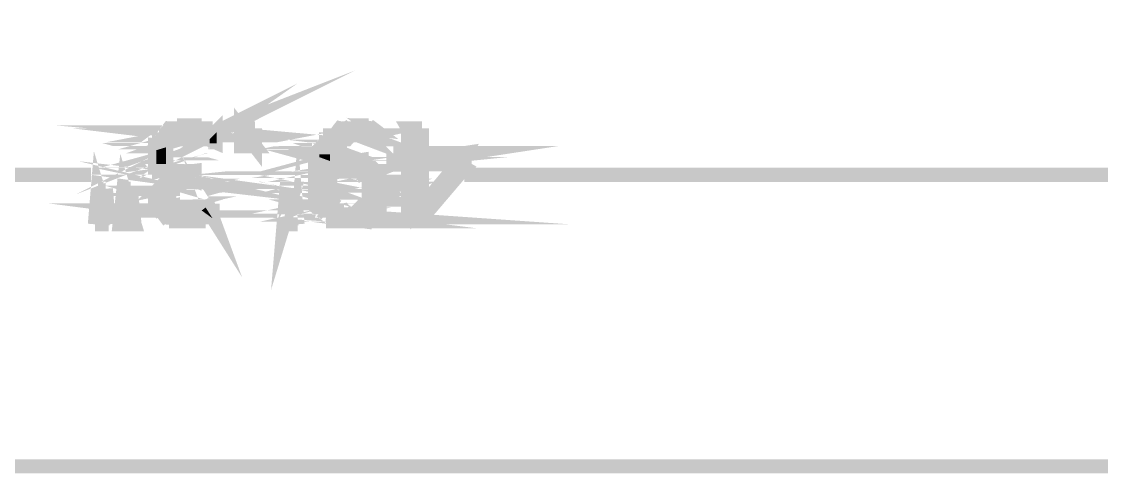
# Model space of a CAD drawing. Header units: inches. Extents: x -524 to 1067, y -71 to 1110.
# Drawn here: x 645.9 to 716.3, y -71.3 to -41.8 of the extents above; entities that cross this region are included whole.
import ezdxf

# ---------------------------------------------------------------- set-up
doc = ezdxf.new("R2010")
doc.units = ezdxf.units.IN
doc.header["$MEASUREMENT"] = 0
doc.layers.add('H', color=7, linetype='Continuous')
doc.layers.add('P', color=7, linetype='Continuous')

msp = doc.modelspace()

# ---------------------------------------------------------------- hatches: boundary and pattern name
at = {"layer": 'H', "linetype": 'Continuous'}
for points in [[(655.123, -49.31), (655.317, -49.051), (656.992, -49.31), (655.123, -49.31)], [(655.317, -49.051), (655.576, -48.861), (658.343, -48.861), (658.343, -49.051), (655.317, -49.051)], [(656.992, -49.31), (655.317, -49.051), (658.602, -49.051), (657.182, -49.31), (656.992, -49.31)], [(656.025, -48.861), (656.025, -48.602), (657.634, -48.602), (657.634, -48.861), (656.025, -48.861)], [(657.182, -49.31), (658.602, -49.051), (657.634, -49.503), (657.441, -49.503), (657.441, -49.31), (657.182, -49.31)], [(657.634, -49.503), (658.602, -49.051), (658.149, -49.503), (657.634, -49.503)], [(658.602, -49.759), (658.149, -49.503), (658.602, -49.051), (658.602, -49.759)], [(660.211, -50.018), (660.211, -48.861), (661.109, -48.861), (661.109, -50.018), (660.211, -50.018)], [(668.58, -49.503), (668.58, -49.503), (668.387, -49.376), (668.193, -49.31), (667.872, -49.244), (666.452, -49.051), (666.712, -48.861), (666.905, -48.861), (667.354, -49.051), (667.679, -49.116), (668.062, -49.244), (668.193, -49.31), (668.387, -49.376), (668.77, -49.503), (668.58, -49.503), (668.58, -49.503), (668, -49.31), (667.872, -49.244), (666.452, -49.051), (667.741, -49.182), (667.934, -49.31), (668.58, -49.503), (667.872, -49.244), (666.263, -49.051), (666.452, -49.051), (667.872, -49.244), (667.872, -49.244), (668.58, -49.503)], [(666.263, -49.31), (666.263, -49.051), (668.062, -49.31), (666.263, -49.31)], [(668.193, -49.31), (668.062, -49.244), (667.679, -49.116), (667.354, -49.051), (666.905, -48.861), (667.679, -49.116), (668.062, -49.244), (668.193, -49.31)], [(668.77, -49.503), (668.387, -49.376), (668.255, -49.31), (668.062, -49.244), (667.679, -49.116), (666.905, -48.861), (667.164, -48.861), (668.062, -49.244), (668.321, -49.31), (668.387, -49.376), (668.77, -49.503)], [(667.164, -48.861), (667.354, -48.602), (668.58, -48.602), (668.77, -48.861), (667.164, -48.861)], [(668.77, -49.503), (667.164, -48.861), (668.77, -48.861), (668.77, -49.503)], [(671.088, -50.471), (671.088, -48.861), (672.055, -48.861), (672.055, -50.471), (671.088, -50.471)], [(654.674, -49.759), (654.674, -49.503), (655.766, -49.503), (655.766, -49.759), (654.674, -49.759)], [(654.674, -50.211), (654.674, -49.759), (655.576, -49.759), (655.576, -50.018), (655.317, -50.018), (654.674, -50.211)], [(654.864, -49.503), (654.864, -49.31), (656.284, -49.31), (656.284, -49.503), (654.864, -49.503)], [(658.149, -49.759), (658.149, -49.503), (658.602, -49.759), (658.149, -49.759)], [(665.295, -50.471), (665.295, -50.211), (665.555, -50.018), (666.452, -49.759), (666.452, -50.018), (666.263, -50.211), (665.295, -50.471)], [(665.744, -49.759), (665.744, -49.503), (666.712, -49.503), (666.712, -49.759), (666.452, -49.759), (665.555, -50.018), (665.744, -49.759)], [(666.004, -49.503), (667.354, -49.31), (667.164, -49.503), (666.004, -49.503)], [(666.004, -49.503), (666.004, -49.31), (667.354, -49.31), (666.004, -49.503)], [(655.317, -50.66), (654.674, -50.471), (654.674, -50.211), (655.317, -50.018), (655.317, -50.66)], [(654.674, -51.113), (654.674, -50.471), (655.317, -50.66), (655.317, -50.919), (654.674, -51.113)], [(665.295, -50.471), (666.263, -50.211), (666.263, -50.471), (665.295, -50.471)], [(666.004, -50.919), (665.295, -50.66), (665.295, -50.471), (666.004, -50.471), (666.004, -50.919)], [(670.19, -51.113), (674.825, -50.471), (674.825, -51.368), (674.373, -51.113), (670.19, -51.113)], [(670.19, -51.113), (672.055, -50.471), (674.825, -50.471), (670.19, -51.113)], [(670.19, -51.113), (670.19, -50.471), (672.055, -50.471), (670.19, -51.113)], [(654.674, -51.113), (655.317, -50.919), (655.317, -51.113), (654.674, -51.113)], [(654.674, -51.368), (654.674, -51.113), (655.576, -51.368), (654.674, -51.368)], [(655.576, -51.368), (654.674, -51.113), (655.576, -51.113), (655.576, -51.368)], [(665.036, -51.368), (665.036, -50.919), (665.295, -50.919), (665.295, -50.66), (666.004, -50.919), (666.004, -51.113), (665.036, -51.368)], [(665.036, -51.368), (666.004, -51.113), (666.004, -51.368), (665.036, -51.368)], [(666.004, -51.368), (666.263, -51.113), (666.452, -51.113), (666.712, -51.113), (668.58, -51.113), (668.58, -51.368), (666.004, -51.368)], [(666.712, -51.113), (666.712, -50.919), (668.062, -50.919), (666.712, -51.113)], [(666.712, -51.113), (668.062, -50.919), (668.062, -51.113), (666.712, -51.113)], [(672.055, -53.945), (674.373, -51.113), (674.825, -51.368), (671.799, -54.847), (671.088, -54.847), (672.055, -53.945)], [(672.055, -53.945), (671.088, -54.847), (671.088, -51.113), (672.055, -51.113), (672.055, -53.945)], [(654.864, -51.628), (655.766, -51.368), (655.766, -51.628), (654.864, -51.628)], [(654.864, -51.628), (654.864, -51.368), (655.766, -51.368), (654.864, -51.628)], [(655.123, -51.821), (654.864, -51.628), (656.474, -51.628), (655.123, -51.821)], [(657.182, -52.27), (655.317, -51.821), (655.123, -51.821), (657.182, -51.628), (657.182, -52.27)], [(655.123, -51.821), (656.733, -51.628), (657.182, -51.628), (655.123, -51.821)], [(655.123, -51.821), (656.474, -51.628), (656.733, -51.628), (655.123, -51.821)], [(657.182, -52.27), (655.766, -52.076), (655.576, -52.076), (655.317, -51.821), (657.182, -52.27)], [(665.036, -51.628), (665.036, -51.368), (668.77, -51.368), (669.029, -51.628), (665.036, -51.628)], [(665.036, -52.076), (665.036, -51.821), (666.452, -51.628), (666.452, -51.821), (666.263, -51.821), (665.036, -52.076)], [(665.036, -51.821), (666.452, -51.628), (666.905, -51.628), (665.036, -51.821)], [(665.036, -51.821), (665.036, -51.628), (666.905, -51.628), (665.036, -51.821)], [(665.036, -52.076), (666.004, -51.821), (666.004, -52.076), (665.036, -52.076)], [(665.036, -52.076), (666.004, -51.821), (666.263, -51.821), (665.036, -52.076)], [(667.872, -51.821), (667.872, -51.628), (669.029, -51.821), (667.872, -51.821)], [(669.029, -51.821), (667.872, -51.628), (669.029, -51.628), (669.029, -51.821)], [(668.321, -52.076), (668.062, -51.821), (669.223, -51.821), (668.321, -52.076)], [(669.223, -52.27), (668.321, -52.076), (669.223, -51.821), (669.223, -52.27)], [(654.674, -52.978), (654.864, -52.788), (655.766, -52.529), (655.766, -52.788), (655.576, -52.788), (654.674, -52.978)], [(654.864, -52.788), (655.123, -52.529), (655.766, -52.529), (654.864, -52.788)], [(655.123, -52.529), (656.474, -52.336), (656.733, -52.27), (656.474, -52.336), (656.284, -52.529), (655.123, -52.529)], [(655.123, -52.529), (655.317, -52.27), (656.733, -52.27), (655.123, -52.529)], [(655.576, -52.27), (655.766, -52.076), (657.182, -52.27), (655.576, -52.27)], [(665.036, -52.529), (665.036, -52.076), (666.004, -52.27), (665.036, -52.529)], [(666.004, -52.27), (665.036, -52.076), (666.004, -52.076), (666.004, -52.27)], [(665.295, -53.496), (665.036, -53.237), (665.036, -52.529), (666.004, -52.27), (666.004, -53.237), (665.295, -53.496)], [(668.321, -52.27), (668.321, -52.076), (669.223, -52.27), (668.321, -52.27)], [(668.58, -52.978), (668.58, -52.27), (669.223, -52.27), (669.223, -52.529), (669.482, -52.788), (668.58, -52.978)], [(650.682, -55.106), (650.941, -52.788), (651.39, -52.788), (651.649, -55.106), (650.682, -55.106)], [(652.357, -55.106), (652.547, -52.788), (652.999, -52.788), (653.258, -55.106), (652.357, -55.106)], [(655.576, -53.237), (654.674, -52.978), (655.576, -52.788), (655.576, -53.237)], [(654.674, -53.237), (654.674, -52.978), (655.576, -53.237), (654.674, -53.237)], [(654.674, -53.496), (654.674, -53.237), (655.576, -53.237), (655.576, -53.496), (654.674, -53.496)], [(662.978, -55.106), (663.237, -52.788), (663.686, -52.788), (663.945, -55.106), (662.978, -55.106)], [(666.263, -53.686), (665.295, -53.496), (666.004, -53.237), (666.004, -53.496), (666.263, -53.686)], [(669.223, -53.945), (668.321, -53.686), (668.321, -53.496), (668.58, -53.496), (668.58, -52.978), (669.482, -52.788), (669.482, -52.978), (669.223, -53.237), (669.223, -53.945)], [(654.674, -53.945), (654.674, -53.496), (655.576, -53.496), (655.576, -53.686), (654.674, -53.945)], [(654.864, -54.139), (654.674, -53.945), (655.576, -53.686), (655.576, -53.945), (655.766, -53.945), (654.864, -54.139)], [(654.864, -54.139), (655.766, -53.945), (655.766, -54.139), (654.864, -54.139)], [(658.343, -54.653), (655.123, -54.394), (654.864, -54.139), (656.733, -54.139), (658.343, -54.653)], [(658.343, -54.653), (656.733, -54.139), (656.992, -54.139), (658.343, -54.653)], [(658.343, -54.653), (656.992, -54.139), (657.441, -54.139), (658.343, -54.653)], [(658.343, -54.653), (657.441, -54.139), (657.634, -54.139), (658.343, -54.653)], [(658.343, -54.653), (657.634, -54.139), (657.894, -53.945), (658.343, -54.653)], [(658.343, -54.653), (657.894, -53.945), (658.149, -53.945), (658.343, -53.686), (658.343, -54.653)], [(665.295, -53.945), (665.295, -53.496), (666.263, -53.686), (666.452, -53.945), (665.295, -53.945)], [(665.555, -54.139), (665.555, -53.945), (666.452, -53.945), (666.452, -54.139), (665.555, -54.139)], [(665.744, -54.394), (665.555, -54.139), (666.905, -54.139), (665.744, -54.394)], [(665.744, -54.394), (666.905, -54.139), (667.164, -54.394), (665.744, -54.394)], [(667.354, -54.394), (667.613, -54.139), (669.029, -54.139), (668.77, -54.394), (667.354, -54.394)], [(668.062, -53.945), (668.321, -53.686), (669.223, -53.945), (668.062, -53.945)], [(668.062, -54.139), (668.062, -53.945), (669.029, -53.945), (669.029, -54.139), (668.062, -54.139)], [(655.123, -54.653), (655.123, -54.394), (658.343, -54.653), (655.123, -54.653)], [(655.576, -54.847), (655.317, -54.653), (658.149, -54.653), (657.894, -54.847), (655.576, -54.847)], [(666.263, -54.847), (666.263, -54.653), (666.004, -54.653), (665.744, -54.394), (668.58, -54.394), (668.58, -54.653), (668.321, -54.653), (668.321, -54.847), (666.263, -54.847)]]:
    msp.add_hatch(color=256, dxfattribs=at).paths.add_polyline_path(points)

# ---------------------------------------------------------------- linework, layer by layer
at = {"layer": 'P', "const_width": 0.927}
for points in [[(322.025, -70.811), (1045.839, -70.811), (1045.839, -42.291)], [(657.634, -49.503), (658.536, -49.051), (657.634, -49.503), (658.536, -49.051), (657.894, -49.503), (657.634, -49.503)], [(655.51, -48.795), (658.343, -49.051), (655.317, -49.051), (655.51, -48.795)], [(658.083, -48.795), (655.51, -48.795), (658.083, -48.795)], [(658.343, -48.795), (655.51, -48.795)], [(655.51, -48.795), (658.343, -49.051)], [(657.894, -48.795), (655.51, -48.795), (657.894, -48.795)], [(658.083, -48.795), (655.51, -48.795), (655.51, -48.795), (658.083, -48.795)], [(655.766, -48.795), (657.894, -48.795), (655.766, -48.795), (657.894, -48.795), (655.51, -48.795), (655.766, -48.795)], [(657.634, -48.795), (655.766, -48.795)], [(655.766, -48.795), (657.634, -48.795)], [(657.634, -48.795), (655.766, -48.795), (657.894, -48.795), (657.634, -48.795)], [(656.025, -48.795), (657.634, -48.795), (655.766, -48.795)], [(655.766, -48.795), (656.025, -48.795)], [(657.182, -48.602), (656.025, -48.602), (657.182, -48.602)], [(657.375, -48.602), (656.025, -48.602)], [(656.025, -48.602), (657.634, -48.602), (657.375, -48.602)], [(656.025, -48.602), (657.634, -48.602)], [(657.634, -48.602), (656.025, -48.795)], [(656.025, -48.795), (656.025, -48.602)], [(657.634, -48.602), (656.025, -48.795)], [(656.025, -48.795), (657.634, -48.795), (657.634, -48.602)], [(656.218, -48.602), (657.182, -48.602), (656.025, -48.602)], [(656.025, -48.602), (656.218, -48.602)], [(656.926, -48.602), (656.218, -48.602)], [(656.218, -48.602), (656.474, -48.602)], [(656.926, -48.602), (656.218, -48.602), (657.182, -48.602), (656.926, -48.602)], [(656.926, -48.602), (656.667, -48.602), (656.474, -48.602)], [(656.474, -48.602), (656.667, -48.602)], [(656.926, -48.602), (656.474, -48.602), (656.926, -48.602), (656.926, -48.602), (656.474, -48.602)], [(656.667, -48.602), (656.926, -48.602)], [(658.343, -49.051), (658.343, -48.795)], [(660.211, -48.795), (661.109, -48.795)], [(661.109, -48.795), (660.211, -48.795), (660.211, -48.795), (661.109, -48.795)], [(660.211, -48.795), (661.109, -49.952), (661.109, -48.795)], [(660.211, -48.795), (661.109, -49.952), (660.211, -49.952), (660.211, -48.795)], [(668.255, -49.244), (666.646, -48.795), (666.452, -49.051)], [(666.646, -48.795), (668.515, -49.503), (668.255, -49.244)], [(668.255, -49.244), (666.646, -48.795), (668.255, -49.244), (668.255, -49.244), (666.646, -48.795), (668.255, -49.244)], [(666.646, -48.795), (666.646, -48.795), (668.255, -49.244)], [(666.646, -48.795), (668.515, -49.503)], [(666.905, -48.795), (666.646, -48.795)], [(666.905, -48.795), (668.77, -49.503), (668.515, -49.503)], [(668.515, -49.503), (666.905, -48.795)], [(668.515, -49.503), (666.905, -48.795)], [(666.905, -48.795), (668.77, -49.503), (666.905, -48.795), (666.905, -48.795), (668.77, -49.503)], [(666.905, -48.795), (667.098, -48.795), (668.77, -49.503)], [(667.098, -48.795), (667.354, -48.602)], [(668.77, -48.795), (667.098, -48.795), (668.77, -48.795), (667.098, -48.795)], [(667.098, -48.795), (668.77, -49.503)], [(668.77, -48.795), (667.098, -48.795)], [(667.354, -48.602), (668.77, -48.795), (668.515, -48.602)], [(668.255, -48.602), (667.354, -48.602), (668.255, -48.602)], [(668.515, -48.602), (667.354, -48.602), (668.515, -48.602), (668.515, -48.602), (667.354, -48.602), (668.515, -48.602)], [(667.354, -48.602), (667.354, -48.602), (668.515, -48.602)], [(667.354, -48.602), (668.77, -48.795)], [(667.613, -48.602), (668.255, -48.602), (667.354, -48.602)], [(667.354, -48.602), (667.613, -48.602)], [(667.807, -48.602), (668.255, -48.602), (667.807, -48.602)], [(667.807, -48.602), (668.255, -48.602), (668.255, -48.602), (667.807, -48.602)], [(668.062, -48.602), (668.255, -48.602)], [(668.255, -48.602), (668.062, -48.602)], [(668.062, -48.602), (668.255, -48.602)], [(668.255, -48.602), (668.062, -48.602)], [(668.77, -49.503), (668.77, -48.795)], [(671.989, -50.405), (671.088, -48.795), (671.989, -48.795)], [(671.088, -50.405), (671.989, -50.405), (671.088, -48.795)], [(671.088, -48.795), (671.088, -50.405)], [(671.989, -48.795), (671.989, -50.405)], [(654.864, -49.503), (656.218, -49.244), (654.864, -49.244)], [(654.609, -49.697), (655.51, -49.697), (654.609, -49.952), (654.609, -49.697)], [(656.926, -49.244), (655.058, -49.244), (655.317, -49.051), (656.926, -49.244)], [(654.864, -49.503), (655.766, -49.503), (654.609, -49.503), (654.864, -49.503)], [(655.766, -49.503), (654.609, -49.503)], [(654.609, -49.503), (655.766, -49.697)], [(654.609, -49.503), (655.766, -49.697)], [(655.766, -49.697), (654.609, -49.697), (654.609, -49.503)], [(655.766, -49.697), (654.609, -49.697), (655.766, -49.697), (654.609, -49.697), (655.51, -49.697), (655.766, -49.697)], [(655.51, -49.697), (654.609, -49.952)], [(654.864, -49.503), (656.218, -49.244)], [(654.864, -49.244), (654.864, -49.503)], [(656.218, -49.244), (654.864, -49.244)], [(654.864, -49.244), (656.474, -49.244), (656.218, -49.244)], [(654.864, -49.244), (656.474, -49.244), (656.474, -49.244), (654.864, -49.244)], [(656.474, -49.244), (654.864, -49.244), (656.667, -49.244), (656.474, -49.244)], [(654.864, -49.244), (656.667, -49.244), (655.058, -49.244), (654.864, -49.244)], [(656.218, -49.503), (654.864, -49.503), (656.218, -49.503)], [(656.025, -49.503), (654.864, -49.503), (655.766, -49.503), (656.025, -49.503)], [(656.218, -49.503), (654.864, -49.503)], [(656.667, -49.244), (655.058, -49.244), (656.667, -49.244), (655.058, -49.244), (655.058, -49.244), (656.667, -49.244)], [(656.667, -49.244), (655.058, -49.244), (656.667, -49.244)], [(656.926, -49.244), (655.317, -49.051), (656.926, -49.244)], [(657.182, -49.244), (655.317, -49.051)], [(655.317, -49.051), (658.536, -49.051)], [(658.343, -49.051), (655.317, -49.051)], [(655.317, -49.051), (658.536, -49.051), (658.343, -49.051)], [(655.317, -49.051), (658.536, -49.051)], [(658.536, -49.051), (655.317, -49.051)], [(655.317, -49.051), (655.317, -49.051)], [(658.536, -49.051), (655.317, -49.051)], [(655.317, -49.051), (658.536, -49.051), (658.536, -49.051)], [(658.536, -49.051), (657.375, -49.503), (657.634, -49.503), (658.536, -49.051)], [(655.51, -49.952), (655.51, -49.697)], [(655.766, -49.697), (655.766, -49.503)], [(656.218, -49.244), (656.218, -49.503)], [(658.536, -49.051), (657.894, -49.503), (658.083, -49.503)], [(658.536, -49.051), (657.182, -49.244)], [(657.182, -49.244), (658.536, -49.051), (657.182, -49.244)], [(657.375, -49.244), (658.536, -49.051)], [(658.536, -49.051), (657.375, -49.503), (657.375, -49.244)], [(658.536, -49.051), (658.083, -49.503), (658.536, -49.697), (658.536, -49.051)], [(658.083, -49.503), (658.536, -49.051)], [(658.083, -49.503), (658.536, -49.697), (658.083, -49.503)], [(658.536, -49.697), (658.343, -49.697), (658.536, -49.697), (658.083, -49.697), (658.536, -49.697)], [(666.646, -49.503), (665.744, -49.697), (666.646, -49.697), (666.646, -49.503)], [(665.744, -49.503), (666.646, -49.503), (665.744, -49.697), (665.744, -49.503)], [(666.004, -49.244), (667.354, -49.244), (666.004, -49.503), (666.004, -49.244)], [(666.452, -49.697), (665.489, -49.952), (665.744, -49.697)], [(666.452, -49.697), (665.489, -49.952), (666.452, -49.697)], [(667.098, -49.503), (665.744, -49.503), (667.098, -49.503)], [(666.905, -49.503), (665.744, -49.503), (666.646, -49.503), (666.905, -49.503)], [(667.098, -49.503), (665.744, -49.503), (666.004, -49.503)], [(665.744, -49.697), (666.646, -49.697), (665.744, -49.697), (665.744, -49.697), (666.646, -49.697)], [(665.744, -49.697), (666.452, -49.697), (666.646, -49.697)], [(665.744, -49.697), (666.452, -49.697)], [(667.354, -49.244), (667.098, -49.503), (666.004, -49.503)], [(666.004, -49.503), (667.354, -49.244)], [(667.613, -49.244), (666.004, -49.244), (667.613, -49.244), (666.004, -49.244), (667.354, -49.244), (667.613, -49.244)], [(667.613, -49.244), (666.004, -49.244), (667.807, -49.244), (667.613, -49.244)], [(666.004, -49.244), (667.807, -49.244), (666.197, -49.244), (666.004, -49.244)], [(667.098, -49.503), (666.004, -49.503)], [(666.004, -49.503), (667.098, -49.503), (667.098, -49.503), (666.004, -49.503)], [(668.062, -49.244), (666.197, -49.244), (666.197, -49.051)], [(666.197, -49.051), (668.062, -49.244)], [(666.197, -49.051), (668.062, -49.244)], [(668.062, -49.244), (666.452, -49.051), (666.197, -49.051)], [(667.807, -49.244), (666.197, -49.244)], [(666.197, -49.244), (667.807, -49.244)], [(668.062, -49.244), (666.452, -49.051)], [(666.452, -49.051), (668.255, -49.244)], [(666.452, -49.051), (668.255, -49.244), (666.452, -49.051)], [(666.452, -49.051), (666.452, -49.051)], [(668.255, -49.244), (666.452, -49.051), (668.255, -49.244)], [(666.452, -49.051), (668.255, -49.244)], [(668.255, -49.244), (668.062, -49.244)], [(668.255, -49.244), (668.255, -49.244)], [(668.515, -49.503), (668.77, -49.503), (668.515, -49.503)], [(655.317, -50.211), (654.609, -50.211), (655.317, -50.405), (655.317, -50.211)], [(654.609, -50.211), (655.317, -50.405), (654.609, -50.405), (654.609, -50.211)], [(654.609, -49.952), (655.317, -49.952), (654.609, -50.211), (654.609, -49.952)], [(655.317, -49.952), (654.609, -50.211), (655.317, -49.952)], [(654.609, -49.952), (655.51, -49.952)], [(654.609, -49.952), (655.51, -49.952)], [(655.51, -49.952), (654.609, -49.952), (654.609, -49.952), (655.51, -49.952)], [(654.609, -49.952), (655.317, -49.952), (655.51, -49.952)], [(654.609, -50.405), (655.317, -50.66), (654.609, -50.405)], [(655.317, -50.405), (654.609, -50.405)], [(654.609, -50.405), (655.317, -50.405)], [(654.609, -50.405), (655.317, -50.405)], [(655.317, -50.405), (654.609, -50.405), (654.609, -50.405), (655.317, -50.405)], [(654.609, -50.405), (655.317, -50.66), (655.317, -50.405)], [(655.317, -50.405), (655.317, -50.405)], [(666.004, -50.405), (665.295, -50.405), (666.004, -50.66), (666.004, -50.405)], [(665.295, -50.405), (666.004, -50.66), (665.295, -50.66), (665.295, -50.405)], [(665.489, -49.952), (666.197, -50.211), (665.295, -50.211), (665.489, -49.952)], [(666.197, -50.211), (665.295, -50.405), (666.197, -50.211)], [(666.197, -50.211), (665.295, -50.211)], [(665.295, -50.211), (666.197, -50.211)], [(665.295, -50.211), (666.197, -50.211)], [(666.197, -50.211), (665.295, -50.405), (665.295, -50.211)], [(666.197, -50.405), (665.295, -50.405)], [(665.295, -50.405), (666.197, -50.405)], [(666.197, -50.405), (665.295, -50.405), (665.295, -50.405)], [(665.295, -50.405), (666.197, -50.405)], [(666.452, -49.952), (665.489, -49.952)], [(665.489, -49.952), (666.452, -49.952), (666.452, -49.952), (665.489, -49.952)], [(666.452, -49.952), (665.489, -49.952)], [(665.489, -49.952), (665.489, -49.952)], [(666.452, -49.952), (665.489, -49.952)], [(665.489, -49.952), (666.197, -50.211)], [(666.197, -50.211), (666.452, -49.952)], [(666.197, -50.211), (666.197, -50.211)], [(671.989, -50.405), (674.759, -50.405), (670.124, -51.113)], [(674.307, -51.113), (674.759, -50.405), (670.124, -51.113)], [(670.124, -51.113), (671.989, -50.405)], [(670.124, -50.405), (671.989, -50.405)], [(671.989, -50.405), (670.124, -51.113), (670.124, -50.405)], [(670.124, -50.405), (671.088, -50.405)], [(671.088, -50.405), (670.124, -50.405), (670.124, -50.405), (671.088, -50.405)], [(670.124, -50.405), (671.989, -50.405)], [(671.989, -50.405), (671.088, -50.405)], [(674.759, -50.405), (671.989, -50.405)], [(671.989, -50.405), (674.759, -50.405)], [(674.307, -51.113), (674.759, -50.405)], [(674.759, -50.405), (674.759, -51.368)], [(674.759, -50.405), (674.759, -50.405)], [(651.583, -55.04), (650.875, -52.722), (650.682, -55.04)], [(655.317, -50.66), (654.609, -50.854), (655.317, -50.854), (655.317, -50.66)], [(652.291, -55.04), (653.258, -55.04), (652.547, -52.722), (652.291, -55.04)], [(654.609, -50.854), (655.317, -50.854), (654.609, -51.113), (654.609, -50.854)], [(654.609, -50.66), (655.317, -50.66), (654.609, -50.66), (654.609, -50.66), (655.317, -50.66), (654.609, -50.66)], [(655.317, -50.66), (655.317, -50.66), (654.609, -50.66)], [(655.317, -50.66), (654.609, -50.854), (654.609, -50.66)], [(655.317, -50.854), (654.609, -51.113), (655.317, -50.854)], [(654.609, -51.113), (655.51, -51.368), (654.609, -51.113)], [(655.317, -51.113), (654.609, -51.113)], [(654.609, -51.113), (655.317, -51.113)], [(655.51, -51.113), (654.609, -51.113)], [(654.609, -51.113), (655.51, -51.368)], [(655.317, -51.113), (654.609, -51.113)], [(654.609, -51.113), (654.609, -51.113), (655.317, -51.113)], [(655.51, -51.368), (655.51, -51.113)], [(668.515, -51.368), (666.004, -51.368), (668.515, -51.113)], [(666.004, -51.368), (668.515, -51.113), (666.197, -51.113), (666.004, -51.368)], [(666.004, -50.854), (665.036, -51.113), (666.004, -51.113), (666.004, -50.854)], [(666.004, -50.66), (665.295, -50.66), (666.004, -50.854), (666.004, -50.66)], [(665.036, -51.113), (666.004, -51.113), (665.036, -51.368), (665.036, -51.113)], [(662.978, -55.04), (663.686, -52.722), (663.879, -55.04)], [(665.295, -50.854), (666.004, -50.854), (665.036, -50.854)], [(665.036, -50.854), (665.295, -50.854)], [(666.004, -50.854), (665.036, -50.854), (666.004, -50.854), (666.004, -50.854), (665.036, -50.854)], [(666.004, -50.854), (665.036, -51.113), (665.036, -50.854)], [(666.004, -51.113), (665.036, -51.368), (666.004, -51.113)], [(665.295, -50.66), (666.004, -50.854), (665.295, -50.66)], [(668.515, -51.113), (666.197, -51.113)], [(666.197, -51.113), (668.255, -51.113)], [(666.197, -51.113), (668.255, -51.113)], [(668.255, -51.113), (666.452, -51.113), (666.197, -51.113)], [(666.452, -51.113), (668.062, -50.854), (668.062, -51.113)], [(666.452, -51.113), (668.062, -50.854), (666.646, -51.113)], [(668.255, -51.113), (666.452, -51.113)], [(666.452, -51.113), (668.062, -51.113), (668.255, -51.113)], [(666.452, -51.113), (668.062, -51.113)], [(668.062, -51.113), (666.452, -51.113)], [(666.452, -51.113), (666.452, -51.113)], [(668.062, -51.113), (666.452, -51.113)], [(666.646, -51.113), (666.452, -51.113)], [(668.062, -50.854), (666.646, -51.113), (668.062, -50.854), (668.062, -50.854), (666.646, -51.113)], [(668.062, -50.854), (666.646, -50.854), (666.646, -51.113)], [(668.062, -50.854), (666.646, -50.854), (667.807, -50.854)], [(666.646, -50.854), (667.807, -50.854)], [(666.905, -50.854), (666.646, -50.854)], [(667.807, -50.854), (666.905, -50.854)], [(667.807, -50.854), (666.905, -50.854), (667.613, -50.854)], [(666.905, -50.854), (667.613, -50.854)], [(667.613, -50.854), (667.098, -50.854), (666.905, -50.854)], [(667.613, -50.854), (667.098, -50.854)], [(667.098, -50.854), (667.613, -50.854)], [(667.098, -50.854), (667.613, -50.854)], [(667.354, -50.854), (667.098, -50.854)], [(667.613, -50.854), (667.354, -50.854)], [(667.613, -50.854), (667.354, -50.854)], [(667.354, -50.854), (667.613, -50.854)], [(667.613, -50.854), (667.807, -50.854)], [(667.613, -50.854), (667.613, -50.854)], [(667.807, -50.854), (668.062, -50.854)], [(668.255, -51.113), (668.515, -51.113)], [(668.515, -51.113), (668.515, -51.368)], [(670.124, -51.113), (674.307, -51.113)], [(671.989, -51.113), (671.088, -51.113), (671.989, -53.879)], [(671.088, -51.113), (671.989, -53.879)], [(671.088, -54.847), (671.088, -51.113)], [(674.307, -51.113), (674.759, -51.368), (671.989, -53.879)], [(671.989, -53.879), (674.307, -51.113)], [(671.989, -53.879), (671.989, -51.113)], [(674.759, -51.368), (674.307, -51.113)], [(372.111, -51.821), (650.422, -51.821)], [(655.51, -52.076), (657.182, -52.27), (655.317, -51.821)], [(655.317, -51.821), (657.182, -52.27), (655.058, -51.821), (655.317, -51.821)], [(657.182, -52.27), (655.058, -51.821), (657.182, -51.562), (657.182, -52.27)], [(656.218, -51.562), (654.864, -51.562), (655.058, -51.821)], [(654.609, -51.368), (655.51, -51.368), (654.864, -51.368)], [(654.864, -51.368), (654.609, -51.368)], [(655.766, -51.368), (654.864, -51.562), (655.766, -51.368)], [(655.51, -51.368), (654.864, -51.368)], [(654.864, -51.368), (655.51, -51.368)], [(655.51, -51.368), (654.864, -51.368), (655.766, -51.368)], [(654.864, -51.368), (655.766, -51.368)], [(655.766, -51.368), (654.864, -51.562), (654.864, -51.368)], [(656.218, -51.562), (654.864, -51.562), (654.864, -51.562)], [(654.864, -51.562), (656.218, -51.562)], [(655.766, -51.562), (654.864, -51.562)], [(654.864, -51.562), (655.766, -51.562)], [(656.025, -51.562), (654.864, -51.562), (656.218, -51.562)], [(654.864, -51.562), (656.218, -51.562)], [(656.218, -51.562), (656.218, -51.562), (654.864, -51.562)], [(655.766, -51.562), (654.864, -51.562)], [(654.864, -51.562), (654.864, -51.562), (655.766, -51.562)], [(657.182, -51.562), (655.058, -51.821)], [(655.058, -51.821), (656.667, -51.562)], [(656.474, -51.562), (655.058, -51.821), (656.474, -51.562)], [(656.667, -51.562), (655.058, -51.821), (656.667, -51.562)], [(656.474, -51.562), (655.058, -51.821)], [(655.058, -51.821), (656.218, -51.562), (656.474, -51.562)], [(655.058, -51.821), (656.218, -51.562)], [(655.317, -51.821), (655.51, -52.076)], [(657.182, -52.27), (655.317, -51.821), (655.317, -51.821), (657.182, -52.27)], [(655.766, -51.368), (655.51, -51.368)], [(656.218, -51.562), (656.025, -51.562)], [(657.182, -51.562), (656.667, -51.562)], [(656.667, -51.562), (657.182, -51.562)], [(656.667, -51.562), (657.182, -51.562)], [(656.667, -51.562), (656.667, -51.562)], [(657.894, -53.879), (658.343, -54.588), (658.083, -53.879), (657.894, -53.879)], [(657.182, -51.562), (657.182, -51.562)], [(666.452, -51.562), (665.036, -51.821), (666.646, -51.562), (666.452, -51.562)], [(665.036, -51.821), (666.197, -51.821), (665.036, -52.076)], [(663.171, -52.722), (662.978, -55.04), (663.686, -52.722), (663.171, -52.722)], [(668.964, -51.562), (665.036, -51.368), (665.036, -51.562)], [(668.964, -51.562), (665.036, -51.368)], [(665.036, -51.368), (668.77, -51.368), (668.964, -51.562)], [(665.036, -51.368), (668.77, -51.368), (666.004, -51.368), (665.036, -51.368)], [(666.004, -51.368), (665.036, -51.368)], [(665.036, -51.368), (665.036, -51.368), (666.004, -51.368)], [(666.452, -51.562), (665.036, -51.821), (666.452, -51.562)], [(665.036, -51.821), (666.646, -51.562)], [(666.905, -51.562), (665.036, -51.821)], [(667.098, -51.562), (665.036, -51.562)], [(665.036, -51.562), (667.098, -51.562)], [(666.905, -51.562), (665.036, -51.562)], [(665.036, -51.562), (666.905, -51.562)], [(665.036, -51.562), (666.905, -51.562)], [(666.905, -51.562), (665.036, -51.821), (665.036, -51.562)], [(667.098, -51.562), (665.036, -51.562), (668.964, -51.562)], [(665.036, -51.562), (668.964, -51.562)], [(666.004, -51.821), (665.036, -52.076), (666.004, -51.821)], [(666.197, -51.821), (665.036, -52.076), (666.197, -51.821)], [(666.004, -51.821), (665.036, -52.076), (666.004, -51.821), (666.004, -51.821)], [(666.452, -51.821), (665.036, -51.821)], [(665.036, -51.821), (666.197, -51.821)], [(665.036, -52.076), (665.036, -51.821)], [(669.223, -51.821), (668.255, -52.076), (669.223, -51.821), (668.255, -52.076), (669.223, -52.076), (669.223, -51.821)], [(668.77, -51.368), (666.004, -51.368)], [(666.004, -51.368), (668.77, -51.368)], [(668.515, -51.368), (666.004, -51.368)], [(666.004, -51.368), (668.515, -51.368), (668.515, -51.368), (666.004, -51.368)], [(668.515, -51.368), (666.004, -51.368)], [(666.004, -51.368), (666.004, -51.368)], [(668.062, -51.821), (669.223, -51.821), (668.062, -51.821), (669.223, -51.821), (668.255, -52.076)], [(666.197, -51.821), (666.452, -51.821)], [(666.646, -51.562), (666.905, -51.562)], [(666.905, -51.562), (666.905, -51.562)], [(668.964, -51.562), (667.098, -51.562)], [(668.964, -51.562), (667.098, -51.562)], [(667.098, -51.562), (667.354, -51.562)], [(668.964, -51.562), (667.098, -51.562)], [(667.098, -51.562), (668.964, -51.562)], [(668.964, -51.562), (667.354, -51.562)], [(667.354, -51.562), (667.613, -51.562)], [(668.964, -51.562), (667.354, -51.562), (667.354, -51.562)], [(667.354, -51.562), (668.964, -51.562)], [(667.354, -51.562), (668.964, -51.562)], [(668.964, -51.821), (667.613, -51.562)], [(667.613, -51.562), (667.807, -51.562)], [(668.964, -51.821), (667.613, -51.562)], [(667.613, -51.562), (668.964, -51.562)], [(667.613, -51.562), (668.964, -51.562)], [(667.807, -51.562), (668.964, -51.821), (667.807, -51.562)], [(667.807, -51.562), (668.964, -51.821)], [(667.807, -51.821), (668.964, -51.821)], [(668.062, -51.821), (667.807, -51.821)], [(668.255, -52.076), (668.062, -51.821)], [(668.964, -51.821), (668.062, -51.821)], [(668.964, -51.821), (668.062, -51.821)], [(668.062, -51.821), (669.223, -51.821), (668.964, -51.821)], [(668.964, -51.562), (668.964, -51.821)], [(668.964, -51.562), (668.964, -51.562)], [(671.799, -54.847), (674.759, -51.368)], [(674.759, -51.368), (671.989, -53.879)], [(952.877, -51.821), (674.759, -51.821)], [(655.51, -52.27), (657.182, -52.27), (655.766, -52.076), (655.51, -52.27)], [(655.058, -52.529), (655.766, -52.529), (654.864, -52.722), (655.058, -52.529)], [(656.667, -52.27), (655.058, -52.529), (655.317, -52.27)], [(655.058, -52.529), (656.474, -52.27)], [(655.058, -52.529), (656.474, -52.27), (656.667, -52.27)], [(656.667, -52.27), (655.058, -52.529)], [(657.182, -52.27), (655.317, -52.27)], [(655.317, -52.27), (657.182, -52.27)], [(656.926, -52.27), (655.317, -52.27), (656.667, -52.27), (656.926, -52.27)], [(655.317, -52.27), (656.667, -52.27)], [(655.317, -52.27), (657.182, -52.27)], [(657.182, -52.27), (655.317, -52.27), (655.317, -52.27)], [(655.766, -52.076), (655.51, -52.076), (655.766, -52.076)], [(655.51, -52.27), (657.182, -52.27)], [(657.182, -52.27), (655.51, -52.27)], [(657.182, -52.27), (655.766, -52.076)], [(655.766, -52.076), (655.766, -52.076)], [(655.766, -52.076), (657.182, -52.27), (655.766, -52.076), (657.182, -52.27)], [(655.766, -52.076), (657.182, -52.27), (655.766, -52.076)], [(656.474, -52.27), (656.218, -52.529)], [(666.004, -52.076), (665.036, -52.076), (666.004, -52.27), (666.004, -52.076)], [(666.004, -52.27), (665.036, -52.529), (666.004, -52.27), (665.036, -52.529), (666.004, -52.529), (666.004, -52.27)], [(665.036, -52.27), (666.004, -52.27), (665.036, -52.529), (665.036, -52.27)], [(665.036, -52.076), (666.004, -52.27), (665.036, -52.076)], [(666.004, -52.076), (665.036, -52.076)], [(665.036, -52.076), (666.004, -52.076)], [(666.004, -52.076), (665.036, -52.076), (665.036, -52.076)], [(665.036, -52.076), (666.004, -52.076)], [(669.223, -52.27), (668.515, -52.529), (669.223, -52.529), (669.223, -52.27)], [(668.515, -52.27), (669.223, -52.27), (668.515, -52.529), (668.515, -52.27)], [(668.255, -52.076), (669.223, -52.27), (668.255, -52.076)], [(668.255, -52.076), (669.223, -52.076), (668.255, -52.076), (668.255, -52.076), (669.223, -52.076)], [(668.255, -52.076), (669.223, -52.27), (669.223, -52.076)], [(668.255, -52.27), (669.223, -52.27), (668.255, -52.27)], [(668.255, -52.27), (669.223, -52.27), (669.223, -52.27), (668.255, -52.27)], [(651.583, -55.04), (650.875, -52.722)], [(650.875, -52.722), (651.39, -52.722)], [(655.766, -52.529), (654.864, -52.722), (655.766, -52.529), (654.864, -52.722), (655.766, -52.722), (655.766, -52.529)], [(651.39, -52.722), (651.583, -55.04)], [(655.51, -52.978), (654.609, -52.978), (655.51, -53.237), (655.51, -52.978)], [(653.258, -55.04), (652.547, -52.722)], [(652.547, -52.722), (652.999, -52.722)], [(652.999, -52.722), (653.258, -55.04)], [(655.51, -52.722), (654.609, -52.978), (655.51, -52.722)], [(655.51, -52.722), (654.609, -52.978)], [(654.609, -52.978), (654.864, -52.722)], [(654.609, -52.978), (655.51, -53.237), (654.609, -52.978)], [(654.864, -52.722), (655.766, -52.722)], [(655.766, -52.722), (654.864, -52.722)], [(654.864, -52.722), (654.864, -52.722)], [(655.766, -52.722), (654.864, -52.722), (655.51, -52.722)], [(654.864, -52.722), (655.51, -52.722)], [(656.218, -52.529), (655.058, -52.529)], [(655.058, -52.529), (656.218, -52.529)], [(656.025, -52.529), (655.058, -52.529)], [(655.058, -52.529), (655.766, -52.529)], [(656.218, -52.529), (655.058, -52.529)], [(655.058, -52.529), (656.218, -52.529)], [(656.218, -52.529), (655.058, -52.529)], [(655.058, -52.529), (655.058, -52.529), (656.218, -52.529)], [(656.218, -52.529), (655.058, -52.529)], [(655.51, -52.722), (655.766, -52.722)], [(655.766, -52.529), (656.025, -52.529)], [(665.036, -52.529), (666.004, -52.722), (665.036, -52.722), (665.036, -52.529)], [(666.004, -52.722), (665.036, -52.722), (666.004, -52.978), (666.004, -52.722)], [(665.036, -52.722), (666.004, -52.978), (665.036, -52.978), (665.036, -52.722)], [(665.036, -52.978), (666.004, -53.237), (665.036, -53.237), (665.036, -52.978)], [(662.978, -55.04), (663.171, -52.722), (662.978, -55.04)], [(665.036, -52.529), (666.004, -52.529)], [(666.004, -52.529), (665.036, -52.529)], [(665.036, -52.529), (665.036, -52.529)], [(666.004, -52.529), (665.036, -52.529)], [(665.036, -52.529), (666.004, -52.722), (666.004, -52.529)], [(666.004, -52.978), (665.036, -52.978)], [(665.036, -52.978), (666.004, -52.978)], [(665.036, -52.978), (666.004, -52.978)], [(666.004, -52.978), (665.036, -52.978), (665.036, -52.978), (666.004, -52.978)], [(665.036, -52.978), (666.004, -53.237), (666.004, -52.978)], [(669.223, -52.529), (668.515, -52.722), (669.482, -52.722), (669.223, -52.529)], [(666.004, -52.978), (666.004, -52.978)], [(668.515, -52.529), (669.223, -52.529), (668.515, -52.722), (668.515, -52.529)], [(668.515, -52.722), (669.482, -52.722), (668.515, -52.978), (668.515, -52.722)], [(668.515, -52.978), (669.223, -53.237), (668.515, -53.237), (668.515, -52.978)], [(669.482, -52.722), (668.515, -52.978), (669.482, -52.722), (668.515, -52.978)], [(668.515, -52.978), (669.482, -52.978)], [(668.515, -52.978), (669.482, -52.978)], [(669.482, -52.978), (668.515, -52.978), (668.515, -52.978), (669.482, -52.978)], [(668.515, -52.978), (669.223, -53.237), (669.482, -52.978)], [(669.482, -52.978), (669.482, -52.722)], [(655.51, -53.237), (654.609, -53.431), (655.51, -53.431), (655.51, -53.237)], [(655.51, -53.686), (654.609, -53.879), (655.51, -53.686), (654.609, -53.879), (655.51, -53.879), (655.51, -53.686)], [(654.609, -53.237), (655.51, -53.237), (654.609, -53.237), (655.51, -53.237), (654.609, -53.431), (654.609, -53.237)], [(654.609, -53.686), (655.51, -53.686), (654.609, -53.879), (654.609, -53.686)], [(655.51, -53.431), (654.609, -53.686), (655.51, -53.686), (655.51, -53.431)], [(654.609, -53.431), (655.51, -53.431), (654.609, -53.686), (654.609, -53.431)], [(654.609, -53.879), (655.766, -53.879), (654.864, -54.139)], [(654.609, -53.237), (655.51, -53.237), (655.51, -53.237), (654.609, -53.237)], [(654.609, -53.431), (655.51, -53.431)], [(655.51, -53.431), (654.609, -53.431)], [(654.609, -53.431), (655.51, -53.431), (655.51, -53.431)], [(655.51, -53.431), (654.609, -53.431)], [(654.609, -53.879), (655.51, -53.879)], [(655.51, -53.879), (654.609, -53.879)], [(654.609, -53.879), (654.609, -53.879)], [(655.51, -53.879), (654.609, -53.879)], [(654.609, -53.879), (655.766, -53.879)], [(654.864, -54.139), (654.609, -53.879)], [(654.864, -54.139), (655.766, -54.139), (655.766, -53.879), (654.864, -54.139)], [(655.766, -53.879), (655.51, -53.879)], [(657.894, -53.879), (657.634, -54.139)], [(658.343, -54.588), (657.894, -53.879)], [(658.343, -54.588), (657.894, -53.879)], [(657.894, -53.879), (657.894, -53.879)], [(657.894, -53.879), (658.343, -54.588)], [(658.343, -54.588), (658.083, -53.879), (658.343, -53.686)], [(658.343, -53.686), (658.343, -54.588)], [(658.343, -53.686), (658.343, -54.588), (658.343, -53.686), (658.343, -53.686), (658.343, -54.588)], [(658.343, -53.686), (658.343, -53.686), (658.343, -54.588)], [(666.197, -53.686), (665.295, -53.879), (666.452, -53.879)], [(666.452, -53.879), (665.489, -53.879), (666.452, -54.139)], [(666.004, -53.237), (665.036, -53.237), (666.004, -53.237), (666.004, -53.237), (665.036, -53.237)], [(665.295, -53.431), (665.036, -53.237)], [(668.964, -53.879), (668.062, -54.139), (668.964, -54.139), (668.964, -53.879)], [(666.004, -53.237), (665.295, -53.431), (666.004, -53.237)], [(666.004, -53.237), (665.295, -53.431)], [(665.295, -53.431), (666.197, -53.686), (665.295, -53.431), (666.197, -53.686)], [(665.295, -53.686), (665.295, -53.431)], [(666.004, -53.431), (665.295, -53.431), (666.004, -53.431), (666.004, -53.431), (665.295, -53.431), (666.004, -53.431)], [(665.295, -53.431), (665.295, -53.431), (666.004, -53.431)], [(665.295, -53.431), (666.197, -53.686)], [(666.197, -53.686), (665.295, -53.686)], [(666.197, -53.686), (665.295, -53.686)], [(665.295, -53.686), (666.197, -53.686), (666.197, -53.686), (665.295, -53.686)], [(666.197, -53.686), (665.295, -53.879), (665.295, -53.686)], [(665.295, -53.879), (666.452, -53.879)], [(666.452, -53.879), (665.489, -53.879), (665.295, -53.879)], [(666.452, -53.879), (665.489, -53.879)], [(665.489, -53.879), (666.452, -53.879)], [(665.489, -53.879), (666.452, -54.139)], [(666.452, -54.139), (665.489, -54.139), (665.489, -53.879)], [(669.223, -53.237), (668.515, -53.237), (669.223, -53.431), (669.223, -53.237)], [(666.197, -53.686), (666.004, -53.431)], [(668.062, -53.879), (668.964, -53.879), (668.062, -54.139)], [(666.452, -53.879), (666.197, -53.686)], [(668.515, -53.237), (669.223, -53.431), (668.515, -53.431), (668.515, -53.237)], [(666.452, -54.139), (666.452, -53.879)], [(669.223, -53.879), (668.062, -53.879), (668.255, -53.686)], [(668.062, -53.879), (668.964, -53.879)], [(668.964, -53.879), (668.062, -53.879)], [(668.062, -54.139), (668.062, -53.879)], [(669.223, -53.879), (668.062, -53.879)], [(668.062, -53.879), (668.964, -53.879), (669.223, -53.879)], [(669.223, -53.431), (668.255, -53.431)], [(668.255, -53.431), (668.515, -53.431)], [(669.223, -53.431), (668.255, -53.431)], [(668.255, -53.431), (669.223, -53.686), (669.223, -53.431)], [(668.255, -53.431), (669.223, -53.686)], [(668.255, -53.686), (668.255, -53.431)], [(668.255, -53.686), (669.223, -53.879), (668.255, -53.686), (669.223, -53.879)], [(669.223, -53.686), (668.255, -53.686)], [(669.223, -53.686), (668.255, -53.686)], [(668.255, -53.686), (669.223, -53.879), (669.223, -53.686)], [(669.223, -53.431), (668.515, -53.431), (669.223, -53.431), (669.223, -53.431), (668.515, -53.431)], [(671.989, -53.879), (671.799, -54.847), (671.088, -54.847), (671.989, -53.879)], [(671.989, -53.879), (671.088, -54.847)], [(671.989, -53.879), (671.799, -54.847)], [(658.343, -54.588), (654.864, -54.139), (656.667, -54.139)], [(657.894, -54.847), (655.317, -54.588), (655.51, -54.847)], [(656.667, -54.139), (654.864, -54.139)], [(654.864, -54.139), (656.474, -54.139), (656.667, -54.139)], [(654.864, -54.139), (656.474, -54.139)], [(656.474, -54.139), (656.218, -54.139), (654.864, -54.139)], [(656.025, -54.139), (654.864, -54.139)], [(654.864, -54.139), (656.025, -54.139)], [(656.218, -54.139), (654.864, -54.139)], [(654.864, -54.139), (656.218, -54.139)], [(656.025, -54.139), (654.864, -54.139)], [(654.864, -54.139), (656.025, -54.139)], [(656.025, -54.139), (654.864, -54.139), (654.864, -54.139)], [(654.864, -54.139), (656.025, -54.139)], [(656.025, -54.139), (654.864, -54.139), (655.766, -54.139)], [(658.343, -54.588), (654.864, -54.139)], [(654.864, -54.139), (655.058, -54.394)], [(655.058, -54.394), (658.343, -54.588), (655.058, -54.394)], [(655.058, -54.394), (658.343, -54.588)], [(655.058, -54.588), (658.343, -54.588), (655.317, -54.588), (655.058, -54.588)], [(658.343, -54.588), (657.182, -54.139), (657.375, -54.139)], [(657.894, -54.847), (655.317, -54.588)], [(655.317, -54.588), (658.083, -54.588)], [(655.317, -54.588), (658.083, -54.588), (658.083, -54.588), (655.317, -54.588)], [(658.083, -54.588), (655.317, -54.588), (655.317, -54.588), (658.083, -54.588), (655.317, -54.588), (658.083, -54.588), (655.317, -54.588)], [(658.343, -54.588), (655.317, -54.588)], [(665.744, -54.394), (668.515, -54.588), (666.004, -54.588), (665.744, -54.394)], [(655.766, -54.139), (656.025, -54.139)], [(656.218, -54.139), (656.218, -54.139)], [(656.667, -54.139), (658.343, -54.588)], [(656.667, -54.139), (658.343, -54.588), (656.667, -54.139), (656.667, -54.139)], [(656.926, -54.139), (658.343, -54.588), (656.926, -54.139)], [(656.926, -54.139), (658.343, -54.588)], [(657.182, -54.139), (656.926, -54.139)], [(658.343, -54.588), (657.182, -54.139)], [(657.375, -54.139), (658.343, -54.588)], [(657.375, -54.139), (658.343, -54.588), (657.375, -54.139), (658.343, -54.588), (657.375, -54.139), (657.375, -54.139), (658.343, -54.588)], [(657.375, -54.139), (657.634, -54.139)], [(657.634, -54.139), (658.343, -54.588)], [(657.634, -54.139), (658.343, -54.588)], [(658.083, -54.588), (657.894, -54.847)], [(658.083, -54.588), (658.343, -54.588)], [(666.197, -54.588), (668.255, -54.847), (666.197, -54.847), (666.197, -54.588)], [(666.905, -54.139), (667.098, -54.394), (665.744, -54.394), (666.905, -54.139)], [(665.744, -54.394), (666.646, -54.139), (665.489, -54.139)], [(665.489, -54.139), (665.744, -54.394)], [(666.646, -54.139), (665.489, -54.139)], [(665.489, -54.139), (666.646, -54.139)], [(665.489, -54.139), (666.646, -54.139), (666.452, -54.139)], [(666.452, -54.139), (665.489, -54.139)], [(666.905, -54.139), (665.744, -54.394)], [(665.744, -54.394), (666.646, -54.139)], [(667.098, -54.394), (665.744, -54.394)], [(665.744, -54.394), (667.098, -54.394), (667.098, -54.394)], [(668.77, -54.394), (665.744, -54.394)], [(665.744, -54.394), (668.77, -54.394)], [(668.77, -54.394), (665.744, -54.394), (668.515, -54.394), (668.77, -54.394)], [(665.744, -54.394), (668.515, -54.394), (665.744, -54.394), (665.744, -54.394), (668.515, -54.394)], [(665.744, -54.394), (668.515, -54.588)], [(668.77, -54.394), (665.744, -54.394), (667.098, -54.394)], [(668.77, -54.394), (665.744, -54.394), (665.744, -54.394)], [(665.744, -54.394), (668.77, -54.394)], [(668.515, -54.588), (666.004, -54.588)], [(666.004, -54.588), (668.255, -54.588)], [(666.004, -54.588), (668.255, -54.588)], [(666.197, -54.588), (666.004, -54.588)], [(668.255, -54.588), (666.197, -54.588)], [(668.255, -54.588), (666.197, -54.588)], [(666.197, -54.588), (668.255, -54.847), (668.255, -54.588)], [(666.646, -54.139), (666.905, -54.139)], [(666.646, -54.139), (666.646, -54.139)], [(667.098, -54.394), (668.77, -54.394)], [(667.613, -54.139), (667.354, -54.394)], [(667.354, -54.394), (668.77, -54.394), (667.354, -54.394)], [(667.354, -54.394), (668.77, -54.394)], [(668.77, -54.394), (667.613, -54.139)], [(668.77, -54.394), (667.613, -54.139)], [(667.613, -54.139), (668.964, -54.139)], [(667.613, -54.139), (668.964, -54.139), (667.807, -54.139), (667.613, -54.139)], [(668.964, -54.139), (667.807, -54.139), (667.807, -54.139)], [(667.807, -54.139), (668.964, -54.139)], [(667.807, -54.139), (668.964, -54.139)], [(668.964, -54.139), (668.964, -54.139), (667.807, -54.139)], [(668.062, -54.139), (668.964, -54.139)], [(668.964, -54.139), (668.062, -54.139)], [(668.255, -54.588), (668.515, -54.588)], [(668.515, -54.588), (668.515, -54.394)], [(668.964, -54.139), (668.77, -54.394)], [(650.682, -55.04), (651.583, -55.04)], [(657.634, -54.847), (655.51, -54.847), (655.766, -54.847)], [(657.634, -54.847), (655.51, -54.847), (657.894, -54.847), (657.634, -54.847)], [(655.51, -54.847), (657.894, -54.847)], [(657.375, -54.847), (655.766, -54.847), (656.025, -54.847)], [(657.375, -54.847), (655.766, -54.847), (657.634, -54.847)], [(655.766, -54.847), (657.634, -54.847)], [(657.634, -54.847), (655.766, -54.847), (655.766, -54.847), (657.634, -54.847)], [(655.766, -54.847), (657.634, -54.847)], [(655.766, -54.847), (657.634, -54.847)], [(657.182, -54.847), (656.025, -54.847), (656.218, -54.847)], [(657.182, -54.847), (656.025, -54.847), (657.182, -54.847), (657.182, -54.847), (656.025, -54.847), (657.182, -54.847)], [(656.025, -54.847), (656.025, -54.847), (657.182, -54.847)], [(656.025, -54.847), (657.375, -54.847), (657.182, -54.847)], [(656.025, -54.847), (657.375, -54.847)], [(656.926, -54.847), (656.218, -54.847)], [(656.218, -54.847), (656.474, -54.847)], [(656.926, -54.847), (656.218, -54.847)], [(656.218, -54.847), (657.182, -54.847)], [(656.218, -54.847), (657.182, -54.847)], [(656.667, -54.847), (656.474, -54.847), (656.667, -54.847)], [(656.474, -54.847), (656.926, -54.847)], [(656.667, -54.847), (656.926, -54.847)], [(656.926, -54.847), (656.667, -54.847)], [(657.182, -54.847), (656.926, -54.847)], [(657.634, -54.847), (657.375, -54.847)], [(657.634, -54.847), (657.634, -54.847)], [(662.978, -55.04), (662.978, -55.04)], [(663.879, -55.04), (662.978, -55.04)], [(668.255, -54.847), (666.197, -54.847)], [(666.197, -54.847), (668.062, -54.847)], [(666.197, -54.847), (668.062, -54.847), (666.452, -54.847)], [(666.452, -54.847), (666.197, -54.847)], [(668.062, -54.847), (666.452, -54.847)], [(666.452, -54.847), (667.807, -54.847)], [(666.452, -54.847), (667.807, -54.847), (666.646, -54.847), (666.452, -54.847)], [(667.807, -54.847), (666.646, -54.847), (667.807, -54.847), (667.807, -54.847), (666.646, -54.847), (667.807, -54.847)], [(666.646, -54.847), (666.646, -54.847), (667.807, -54.847)], [(666.646, -54.847), (667.613, -54.847), (667.807, -54.847)], [(666.646, -54.847), (667.613, -54.847), (666.905, -54.847), (666.646, -54.847)], [(667.613, -54.847), (666.905, -54.847), (667.354, -54.847)], [(666.905, -54.847), (667.354, -54.847), (667.098, -54.847), (666.905, -54.847)], [(667.354, -54.847), (667.098, -54.847), (667.354, -54.847)], [(667.098, -54.847), (667.098, -54.847), (667.098, -54.847)], [(667.354, -54.847), (667.613, -54.847)], [(667.807, -54.847), (668.062, -54.847)], [(668.062, -54.847), (668.255, -54.847)]]:
    msp.add_lwpolyline(points, dxfattribs=at)

doc.saveas('drawing.dxf')
